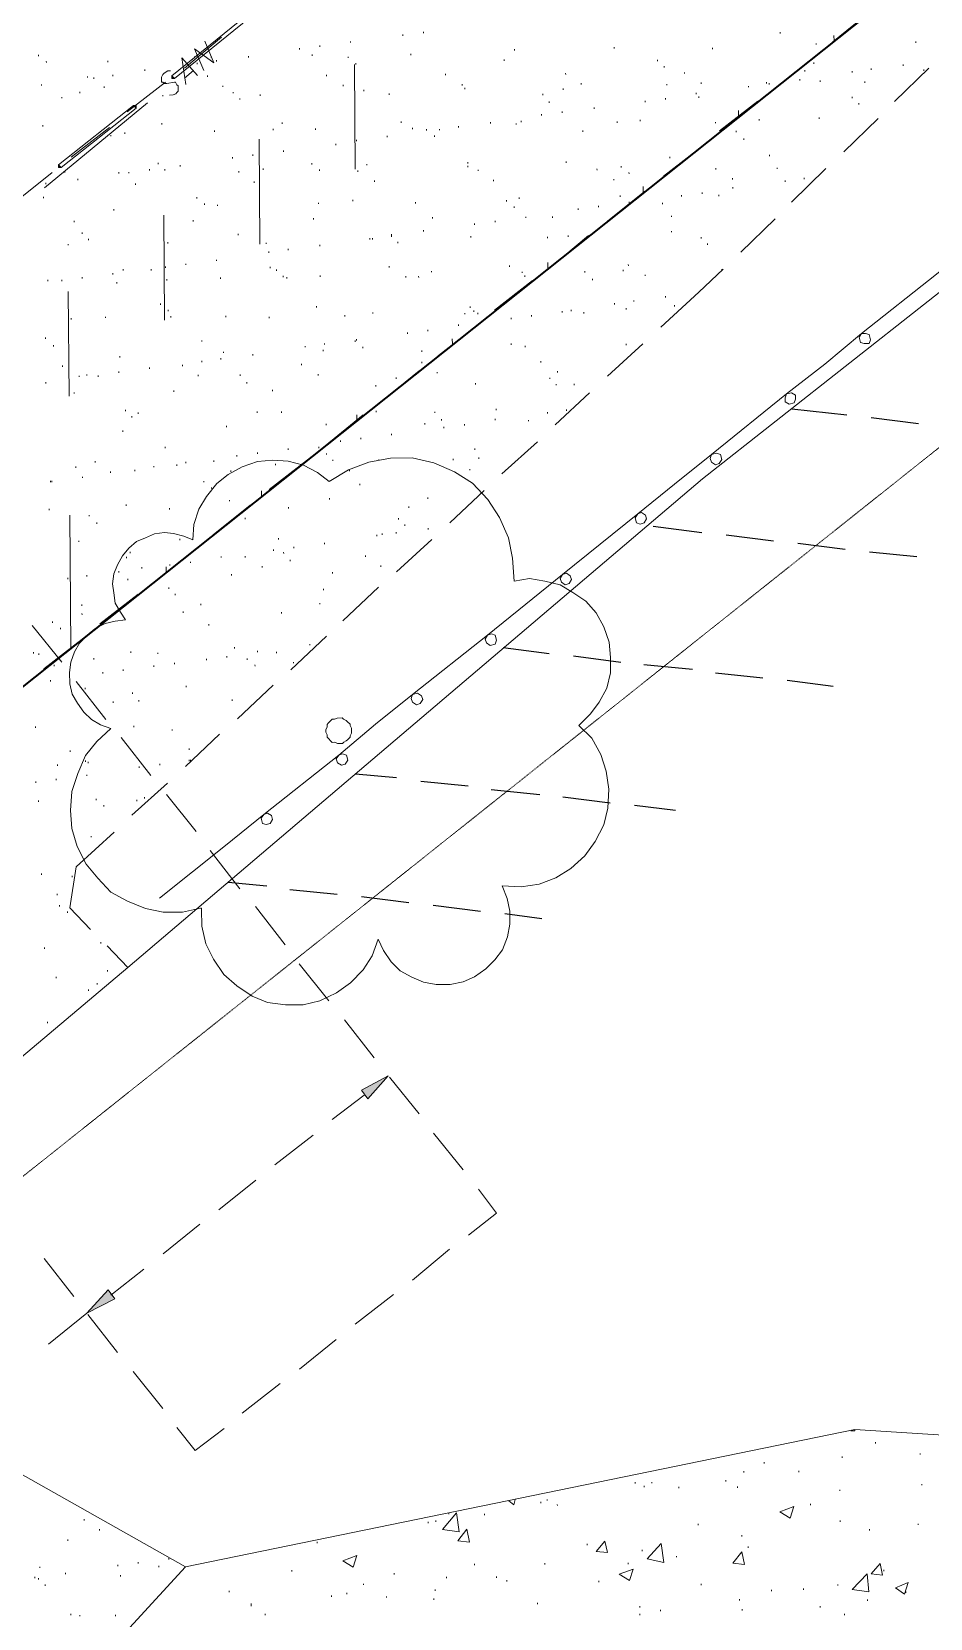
# Model space of a CAD drawing. Header units: inches. Extents: x -5728 to 15181, y 9834 to 15140.
# Drawn here: x 4227 to 4789, y 12227 to 13219 of the extents above; entities that cross this region are included whole.
import ezdxf

# ---------------------------------------------------------------- set-up
doc = ezdxf.new("R2010")
doc.units = ezdxf.units.IN
doc.header["$MEASUREMENT"] = 0
doc.linetypes.add('IMPORT-DASHEDX2 _4_', pattern=[0.1125, 0.075, -0.0375])
for name, color, linetype, lineweight in [('Building Setbacks', 1, 'IMPORT-DASHEDX2 _4_', 9), ('PDF_Geometry', 1, 'Continuous', 9), ('PDF_Solid Fills', 1, 'Continuous', 9), ('site plan converted for PDF_dwg', 1, 'Continuous', 9)]:
    doc.layers.add(name, color=color, linetype=linetype, lineweight=lineweight)

# ---------------------------------------------------------------- blocks, each defined once
blk = doc.blocks.new('site plan converted for PDF_dwg-1480341-SITE PLAN')
at = {"layer": 'PDF_Solid Fills'}
for points in [[(2192.92, 3325.8), (2192.92, 3327.4), (2194.52, 3325.8)], [(2170.52, 3307.4), (2168.92, 3309), (2170.52, 3309)], [(2121.72, 3270.6), (2121.72, 3272.2), (2123.32, 3270.6)]]:
    blk.add_hatch(color=147, dxfattribs=at).paths.add_polyline_path(points, flags=0)
at = {"layer": 'PDF_Solid Fills', "lineweight": 15}
for points in [[(2311.32, 2686.6), (2324.12, 2701), (2307.32, 2692.2)], [(2134.52, 2553.8), (2148.12, 2568.2), (2152.12, 2562.6)]]:
    blk.add_hatch(color=155, dxfattribs=at).paths.add_polyline_path(points, flags=0)
at = {"layer": 'Building Setbacks', "color": 147}
blk.add_line((987.35, 1770.42), (4303.47, 4372.18), dxfattribs=at)
at = {"layer": 'PDF_Geometry', "color": 155, "lineweight": 15}
for p, q in [((2606.52, 3345.8), (2629.72, 3364.2)), ((2224.12, 3351.4), (2200.92, 3332.2)), ((2285.72, 3345.8), (2285.72, 3345)), ((2304.92, 3348.2), (2304.92, 3347.4)), ((2337.72, 3352.2), (2337.72, 3351.4)), ((2350.52, 3353.8), (2350.52, 3353)), ((2573.72, 3352.2), (2573.72, 3351.4)), ((2596.12, 3345), (2596.12, 3344.2)), ((2607.32, 3346.6), (2607.32, 3349.8)), ((2658.52, 3345.8), (2658.52, 3345)), ((2109.72, 3341), (2109.72, 3340.2)), ((2114.52, 3337), (2114.52, 3336.2)), ((2152.92, 3337), (2152.92, 3336.2)), ((2207.32, 3339.4), (2207.32, 3338.6)), ((2208.92, 3335.4), (2208.92, 3334.6)), ((2217.72, 3339.4), (2217.72, 3338.6)), ((2220.92, 3337), (2220.92, 3336.2)), ((2240.92, 3339.4), (2240.92, 3338.6)), ((2272.92, 3344.2), (2272.92, 3343.4)), ((2280.92, 3340.2), (2280.92, 3339.4)), ((2303.32, 3338.6), (2303.32, 3337.8)), ((2308.12, 3334.6), (2308.12, 3333.8)), ((2342.52, 3340.2), (2342.52, 3339.4)), ((2400.92, 3336.2), (2400.92, 3335.4)), ((2407.32, 3342.6), (2407.32, 3341.8)), ((2469.72, 3343.4), (2469.72, 3342.6)), ((2496.92, 3335.4), (2496.92, 3334.6)), ((2531.32, 3342.6), (2531.32, 3341.8)), ((2571.32, 3317.8), (2594.52, 3336.2)), ((2140.12, 3327.4), (2140.12, 3326.6)), ((2144.12, 3326.6), (2144.12, 3325.8)), ((2156.12, 3328.2), (2156.12, 3327.4)), ((2176.12, 3331.4), (2176.12, 3330.6)), ((2206.52, 3330.6), (2200.92, 3325.8)), ((2215.32, 3327.4), (2215.32, 3326.6)), ((2289.72, 3327.4), (2289.72, 3326.6)), ((2307.32, 3268.2), (2307.32, 3333.8)), ((2364.12, 3327.4), (2364.12, 3326.6)), ((2439.32, 3327.4), (2439.32, 3326.6)), ((2500.92, 3331.4), (2500.92, 3330.6)), ((2513.72, 3327.4), (2513.72, 3326.6)), ((2588.92, 3328.2), (2588.92, 3327.4)), ((2594.52, 3333), (2594.52, 3332.2)), ((2618.52, 3327.4), (2618.52, 3326.6)), ((2630.52, 3329), (2630.52, 3328.2)), ((2666.52, 3329), (2644.92, 3308.2)), ((2650.52, 3331.4), (2650.52, 3330.6)), ((2663.32, 3328.2), (2663.32, 3327.4)), ((2111.32, 3322.6), (2111.32, 3321.8)), ((2135.32, 3317.8), (2135.32, 3317)), ((2150.52, 3321), (2150.52, 3320.2)), ((2188.92, 3323.4), (2164.92, 3305)), ((2187.32, 3315.4), (2187.32, 3314.6)), ((2224.92, 3321), (2224.92, 3320.2)), ((2231.32, 3317), (2231.32, 3316.2)), ((2248.12, 3315.4), (2248.12, 3314.6)), ((2300.12, 3321), (2300.12, 3320.2)), ((2312.92, 3317.8), (2312.92, 3317)), ((2328.92, 3315.4), (2328.92, 3314.6)), ((2374.52, 3321), (2374.52, 3320.2)), ((2376.12, 3318.6), (2376.12, 3317.8)), ((2437.72, 3317.8), (2437.72, 3317)), ((2448.92, 3321), (2448.92, 3320.2)), ((2502.52, 3320.2), (2502.52, 3319.4)), ((2524.12, 3321), (2524.12, 3320.2)), ((2553.72, 3318.6), (2553.72, 3317.8)), ((2564.92, 3321), (2564.92, 3320.2)), ((2566.52, 3320.2), (2566.52, 3319.4)), ((2585.72, 3322.6), (2585.72, 3321.8)), ((2598.52, 3321.8), (2598.52, 3321)), ((2626.52, 3321), (2626.52, 3320.2)), ((2112.92, 3257.8), (2177.72, 3310.6)), ((2124.12, 3314.6), (2124.12, 3313.8)), ((2235.32, 3313), (2235.32, 3312.2)), ((2424.92, 3314.6), (2424.92, 3313.8)), ((2428.92, 3309.8), (2428.92, 3309)), ((2456.92, 3305.8), (2456.92, 3305)), ((2488.92, 3309.8), (2488.92, 3309)), ((2501.72, 3311.4), (2501.72, 3310.6)), ((2520.92, 3314.6), (2520.92, 3313.8)), ((2522.52, 3312.2), (2522.52, 3311.4)), ((2535.32, 3290.6), (2559.32, 3309)), ((2618.52, 3311.4), (2618.52, 3310.6)), ((2622.52, 3307.4), (2622.52, 3306.6)), ((2112.12, 3297), (2112.12, 3296.2)), ((2153.72, 3295.4), (2129.72, 3277)), ((2159.32, 3296.2), (2159.32, 3295.4)), ((2186.52, 3297.8), (2186.52, 3297)), ((2261.72, 3297.8), (2261.72, 3297)), ((2336.12, 3297.8), (2336.12, 3297)), ((2392.12, 3297), (2392.12, 3296.2)), ((2408.12, 3296.2), (2408.12, 3295.4)), ((2411.32, 3297.8), (2411.32, 3297)), ((2424.12, 3301.8), (2424.12, 3301)), ((2436.92, 3303.4), (2436.92, 3302.6)), ((2471.32, 3297), (2471.32, 3296.2)), ((2485.72, 3297.8), (2485.72, 3297)), ((2532.92, 3296.2), (2532.92, 3295.4)), ((2547.32, 3299.4), (2547.32, 3303.4)), ((2560.12, 3297.8), (2560.12, 3297)), ((2597.72, 3298.6), (2597.72, 3297.8)), ((2634.52, 3297.8), (2612.92, 3277)), ((2154.52, 3290.6), (2154.52, 3289.8)), ((2163.32, 3292.2), (2163.32, 3291.4)), ((2219.32, 3293), (2219.32, 3292.2)), ((2247.32, 3221.8), (2247.32, 3287.4)), ((2256.12, 3293.8), (2256.12, 3293)), ((2282.52, 3293.8), (2282.52, 3293)), ((2308.12, 3286.6), (2308.12, 3285.8)), ((2327.32, 3289), (2327.32, 3288.2)), ((2343.32, 3293.8), (2343.32, 3293)), ((2352.12, 3293), (2352.12, 3292.2)), ((2356.92, 3289), (2356.92, 3288.2)), ((2360.12, 3293), (2360.12, 3292.2)), ((2372.12, 3294.6), (2372.12, 3293.8)), ((2449.72, 3291.4), (2449.72, 3290.6)), ((2545.72, 3290.6), (2545.72, 3289.8)), ((2550.52, 3285.8), (2550.52, 3285)), ((2230.52, 3276.2), (2230.52, 3275.4)), ((2243.32, 3277.8), (2243.32, 3277)), ((2262.52, 3280.2), (2262.52, 3279.4)), ((2295.32, 3284.2), (2295.32, 3283.4)), ((2500.12, 3262.6), (2524.12, 3281)), ((2566.52, 3275.4), (2566.52, 3274.6)), ((2117.72, 3267.4), (2094.52, 3249)), ((2125.72, 3268.2), (2125.72, 3267.4)), ((2159.32, 3267.4), (2159.32, 3266.6)), ((2165.72, 3267.4), (2165.72, 3266.6)), ((2178.52, 3269), (2178.52, 3268.2)), ((2184.12, 3273), (2184.12, 3272.2)), ((2188.12, 3269), (2188.12, 3268.2)), ((2197.72, 3271.4), (2197.72, 3270.6)), ((2234.52, 3267.4), (2234.52, 3266.6)), ((2249.72, 3269), (2249.72, 3268.2)), ((2280.12, 3272.2), (2280.12, 3271.4)), ((2284.92, 3268.2), (2284.92, 3267.4)), ((2308.92, 3267.4), (2308.92, 3266.6)), ((2314.52, 3271.4), (2314.52, 3270.6)), ((2377.72, 3272.2), (2377.72, 3271.4)), ((2377.72, 3269.8), (2377.72, 3269)), ((2384.12, 3267.4), (2384.12, 3266.6)), ((2439.32, 3272.2), (2439.32, 3271.4)), ((2458.52, 3267.4), (2458.52, 3266.6)), ((2473.72, 3269), (2473.72, 3268.2)), ((2504.12, 3274.6), (2504.12, 3273.8)), ((2532.92, 3267.4), (2532.92, 3266.6)), ((2571.32, 3267.4), (2571.32, 3266.6)), ((2601.72, 3266.6), (2580.12, 3245.8)), ((2113.72, 3261), (2113.72, 3260.2)), ((2133.72, 3263.4), (2133.72, 3262.6)), ((2169.72, 3260.2), (2169.72, 3259.4)), ((2244.12, 3261), (2244.12, 3260.2)), ((2319.32, 3261), (2319.32, 3260.2)), ((2393.72, 3261), (2393.72, 3260.2)), ((2468.92, 3261), (2468.92, 3260.2)), ((2478.52, 3265), (2478.52, 3264.2)), ((2487.32, 3252.2), (2487.32, 3256.2)), ((2543.32, 3261), (2543.32, 3260.2)), ((2543.32, 3255.4), (2543.32, 3254.6)), ((2576.12, 3259.4), (2576.12, 3258.6)), ((2588.12, 3261), (2588.12, 3260.2)), ((2112.12, 3252.2), (2112.12, 3251.4)), ((2208.12, 3251.4), (2208.12, 3250.6)), ((2212.92, 3247.4), (2212.92, 3246.6)), ((2220.92, 3246.6), (2220.92, 3245.8)), ((2284.12, 3247.4), (2284.12, 3246.6)), ((2305.72, 3249), (2305.72, 3248.2)), ((2344.92, 3247.4), (2344.92, 3246.6)), ((2401.72, 3248.2), (2401.72, 3247.4)), ((2409.72, 3249.8), (2409.72, 3249)), ((2464.92, 3234.6), (2488.12, 3253)), ((2472.92, 3250.6), (2472.92, 3249.8)), ((2478.52, 3246.6), (2478.52, 3245.8)), ((2499.32, 3245.8), (2499.32, 3245)), ((2511.32, 3250.6), (2511.32, 3249.8)), ((2524.12, 3252.2), (2524.12, 3251.4)), ((2534.52, 3250.6), (2534.52, 3249.8)), ((2131.32, 3237), (2131.32, 3236.2)), ((2156.12, 3244.2), (2156.12, 3243.4)), ((2187.32, 3174.6), (2187.32, 3240.2)), ((2205.72, 3237), (2205.72, 3236.2)), ((2280.92, 3237.8), (2280.92, 3237)), ((2355.32, 3237.8), (2355.32, 3237)), ((2394.52, 3235.4), (2394.52, 3234.6)), ((2406.52, 3244.2), (2406.52, 3243.4)), ((2413.72, 3237.8), (2413.72, 3237)), ((2430.52, 3237.8), (2430.52, 3237)), ((2446.52, 3242.6), (2446.52, 3241.8)), ((2459.32, 3244.2), (2459.32, 3243.4)), ((2504.92, 3237.8), (2504.92, 3237)), ((2569.72, 3235.4), (2548.12, 3214.6)), ((2136.12, 3229.8), (2136.12, 3229)), ((2140.12, 3225.8), (2140.12, 3225)), ((2233.72, 3228.2), (2233.72, 3227.4)), ((2349.72, 3229.8), (2349.72, 3229)), ((2379.32, 3225.8), (2379.32, 3225)), ((2381.72, 3233.8), (2381.72, 3233)), ((2429.72, 3206.6), (2452.92, 3225.8)), ((2440.12, 3225.8), (2440.12, 3225)), ((2504.92, 3228.2), (2504.92, 3227.4)), ((2127.32, 3222.6), (2127.32, 3221.8)), ((2189.72, 3223.4), (2189.72, 3222.6)), ((2251.32, 3222.6), (2251.32, 3221.8)), ((2252.92, 3217), (2252.92, 3216.2)), ((2264.92, 3218.6), (2264.92, 3217.8)), ((2284.92, 3221), (2284.92, 3220.2)), ((2316.12, 3225), (2316.12, 3224.2)), ((2317.72, 3225), (2317.72, 3224.2)), ((2333.72, 3222.6), (2333.72, 3221.8)), ((2427.32, 3225), (2427.32, 3224.2)), ((2523.32, 3224.2), (2523.32, 3223.4)), ((2527.32, 3220.2), (2527.32, 3219.4)), ((2161.72, 3206.6), (2161.72, 3205.8)), ((2179.32, 3206.6), (2179.32, 3205.8)), ((2188.12, 3208.2), (2188.12, 3207.4)), ((2200.92, 3209.8), (2200.92, 3209)), ((2220.12, 3212.2), (2220.12, 3211.4)), ((2253.72, 3207.4), (2253.72, 3206.6)), ((2257.72, 3205.8), (2257.72, 3205)), ((2328.12, 3207.4), (2328.12, 3206.6)), ((2403.32, 3207.4), (2403.32, 3206.6)), ((2427.32, 3205), (2427.32, 3209)), ((2477.72, 3207.4), (2477.72, 3206.6)), ((2114.52, 3200.2), (2114.52, 3199.4)), ((2123.32, 3200.2), (2123.32, 3199.4)), ((2136.12, 3201.8), (2136.12, 3201)), ((2155.32, 3204.2), (2155.32, 3203.4)), ((2157.72, 3198.6), (2157.72, 3197.8)), ((2188.92, 3200.2), (2188.92, 3199.4)), ((2222.52, 3201), (2222.52, 3200.2)), ((2261.72, 3201.8), (2261.72, 3201)), ((2264.12, 3201), (2264.12, 3200.2)), ((2284.92, 3201.8), (2284.92, 3201)), ((2338.52, 3201), (2338.52, 3200.2)), ((2346.52, 3201), (2346.52, 3200.2)), ((2354.52, 3204.2), (2354.52, 3203.4)), ((2393.72, 3179.4), (2417.72, 3197.8)), ((2411.32, 3203.4), (2411.32, 3202.6)), ((2412.92, 3201), (2412.92, 3200.2)), ((2450.52, 3203.4), (2450.52, 3202.6)), ((2455.32, 3198.6), (2455.32, 3197.8)), ((2474.52, 3204.2), (2474.52, 3203.4)), ((2488.12, 3201), (2488.12, 3200.2)), ((2536.12, 3204.2), (2536.12, 3203.4)), ((2127.32, 3127.4), (2127.32, 3193)), ((2500.92, 3187.4), (2500.92, 3186.6)), ((2128.92, 3176.2), (2128.92, 3175.4)), ((2150.52, 3177), (2150.52, 3176.2)), ((2184.92, 3185), (2184.92, 3184.2)), ((2189.72, 3181), (2189.72, 3180.2)), ((2191.32, 3177), (2191.32, 3176.2)), ((2225.72, 3177), (2225.72, 3176.2)), ((2252.92, 3176.2), (2252.92, 3175.4)), ((2282.52, 3182.6), (2282.52, 3181.8)), ((2300.12, 3177), (2300.12, 3176.2)), ((2317.72, 3178.6), (2317.72, 3177.8)), ((2375.32, 3177.8), (2375.32, 3177)), ((2378.52, 3181.8), (2378.52, 3181)), ((2380.92, 3179.4), (2380.92, 3178.6)), ((2383.32, 3177.8), (2383.32, 3177)), ((2416.92, 3176.2), (2416.92, 3175.4)), ((2436.12, 3178.6), (2436.12, 3177.8)), ((2441.72, 3179.4), (2441.72, 3178.6)), ((2449.72, 3177.8), (2449.72, 3177)), ((2468.92, 3183.4), (2468.92, 3182.6)), ((2476.12, 3180.2), (2476.12, 3179.4)), ((2480.92, 3185), (2480.92, 3184.2)), ((2506.52, 3181.8), (2506.52, 3181)), ((2339.32, 3165.8), (2339.32, 3165)), ((2352.12, 3167.4), (2352.12, 3166.6)), ((2358.52, 3151.4), (2382.52, 3169.8)), ((2371.32, 3170.6), (2371.32, 3169.8)), ((2404.12, 3174.6), (2404.12, 3173.8)), ((2112.92, 3164.2), (2112.92, 3163.4)), ((2117.72, 3159.4), (2117.72, 3158.6)), ((2210.52, 3161.8), (2210.52, 3161)), ((2275.32, 3157.8), (2275.32, 3157)), ((2287.32, 3159.4), (2287.32, 3158.6)), ((2306.52, 3161), (2306.52, 3160.2)), ((2307.32, 3161.8), (2307.32, 3161)), ((2311.32, 3157), (2311.32, 3156.2)), ((2367.32, 3158.6), (2367.32, 3161.8)), ((2404.12, 3158.6), (2404.12, 3157.8)), ((2412.92, 3157), (2412.92, 3156.2)), ((2486.52, 3157.8), (2464.12, 3137.8)), ((2476.12, 3157.8), (2476.12, 3157)), ((2123.32, 3146.6), (2123.32, 3145.8)), ((2159.32, 3152.2), (2159.32, 3151.4)), ((2198.52, 3146.6), (2198.52, 3145.8)), ((2210.52, 3149), (2210.52, 3148.2)), ((2222.52, 3150.6), (2222.52, 3149.8)), ((2224.12, 3154.6), (2224.12, 3153.8)), ((2242.52, 3153), (2242.52, 3152.2)), ((2272.92, 3146.6), (2272.92, 3145.8)), ((2286.52, 3155.4), (2286.52, 3154.6)), ((2348.12, 3154.6), (2348.12, 3153.8)), ((2348.12, 3147.4), (2348.12, 3146.6)), ((2422.52, 3147.4), (2422.52, 3146.6)), ((2112.92, 3136.2), (2112.92, 3135.4)), ((2133.72, 3140.2), (2133.72, 3139.4)), ((2138.52, 3141), (2138.52, 3140.2)), ((2145.72, 3140.2), (2145.72, 3139.4)), ((2158.52, 3142.6), (2158.52, 3141.8)), ((2177.72, 3145), (2177.72, 3144.2)), ((2208.12, 3140.2), (2208.12, 3139.4)), ((2234.52, 3140.2), (2234.52, 3139.4)), ((2283.32, 3140.2), (2283.32, 3139.4)), ((2323.32, 3123.4), (2346.52, 3141.8)), ((2332.12, 3137.8), (2332.12, 3137)), ((2357.72, 3141), (2357.72, 3140.2)), ((2428.12, 3137), (2428.12, 3136.2)), ((2432.92, 3141), (2432.92, 3140.2)), ((2130.52, 3129.8), (2130.52, 3129)), ((2192.92, 3130.6), (2192.92, 3129.8)), ((2238.52, 3135.4), (2238.52, 3134.6)), ((2254.52, 3130.6), (2254.52, 3129.8)), ((2319.32, 3133), (2319.32, 3132.2)), ((2381.72, 3133.8), (2381.72, 3133)), ((2452.92, 3127.4), (2431.32, 3107.4)), ((2432.12, 3133), (2432.12, 3132.2)), ((2443.32, 3133), (2443.32, 3132.2)), ((2162.52, 3118.6), (2162.52, 3117.8)), ((2170.52, 3117), (2170.52, 3116.2)), ((2244.92, 3117), (2244.92, 3116.2)), ((2260.12, 3117), (2260.12, 3116.2)), ((2319.32, 3117), (2319.32, 3116.2)), ((2356.12, 3116.2), (2356.12, 3115.4)), ((2394.52, 3117.8), (2394.52, 3117)), ((2438.52, 3117), (2438.52, 3116.2)), ((2166.52, 3114.6), (2166.52, 3113.8)), ((2225.72, 3108.2), (2225.72, 3107.4)), ((2287.32, 3095.4), (2311.32, 3114.6)), ((2288.12, 3109), (2288.12, 3108.2)), ((2307.32, 3111.4), (2307.32, 3114.6)), ((2349.72, 3109), (2349.72, 3108.2)), ((2360.12, 3111.4), (2360.12, 3110.6)), ((2361.72, 3106.6), (2361.72, 3105.8)), ((2374.52, 3108.2), (2374.52, 3107.4)), ((2393.72, 3111.4), (2393.72, 3110.6)), ((2414.52, 3110.6), (2414.52, 3109.8)), ((2426.52, 3115.4), (2426.52, 3114.6)), ((2160.92, 3105.8), (2160.92, 3105)), ((2296.92, 3098.6), (2296.92, 3097.8)), ((2309.72, 3100.2), (2309.72, 3099.4)), ((2328.92, 3102.6), (2328.92, 3101.8)), ((2420.12, 3097), (2397.72, 3077)), ((2143.32, 3086.6), (2143.32, 3085.8)), ((2187.32, 3095.4), (2187.32, 3094.6)), ((2217.72, 3086.6), (2217.72, 3085.8)), ((2232.12, 3089.8), (2232.12, 3089)), ((2244.92, 3091.4), (2244.92, 3090.6)), ((2252.12, 3068.2), (2276.12, 3086.6)), ((2264.12, 3093.8), (2264.12, 3093)), ((2283.32, 3094.6), (2283.32, 3093.8)), ((2288.12, 3090.6), (2288.12, 3089.8)), ((2292.12, 3086.6), (2292.12, 3085.8)), ((2320.92, 3086.6), (2320.92, 3085.8)), ((2367.32, 3086.6), (2367.32, 3085.8)), ((2380.92, 3093), (2380.92, 3092.2)), ((2383.32, 3087.4), (2383.32, 3086.6)), ((2131.32, 3083.4), (2131.32, 3082.6)), ((2135.32, 3077), (2135.32, 3076.2)), ((2152.92, 3080.2), (2152.92, 3079.4)), ((2168.12, 3081), (2168.12, 3080.2)), ((2180.12, 3083.4), (2180.12, 3082.6)), ((2194.52, 3084.2), (2194.52, 3083.4)), ((2200.12, 3085.8), (2200.12, 3085)), ((2228.12, 3080.2), (2228.12, 3079.4)), ((2256.12, 3084.2), (2256.12, 3083.4)), ((2302.52, 3080.2), (2302.52, 3079.4)), ((2377.72, 3080.2), (2377.72, 3079.4)), ((2115.32, 3074.6), (2115.32, 3073.8)), ((2116.12, 3074.6), (2116.12, 3073.8)), ((2211.32, 3073.8), (2211.32, 3073)), ((2216.12, 3069.8), (2216.12, 3069)), ((2247.32, 3064.2), (2247.32, 3067.4)), ((2308.92, 3071.4), (2308.92, 3070.6)), ((2386.52, 3066.6), (2364.92, 3046.6)), ((2114.52, 3057), (2114.52, 3056.2)), ((2162.52, 3059.4), (2162.52, 3058.6)), ((2189.72, 3057), (2189.72, 3056.2)), ((2216.92, 3040.2), (2240.12, 3058.6)), ((2227.32, 3061.8), (2227.32, 3061)), ((2264.12, 3057), (2264.12, 3056.2)), ((2289.72, 3062.6), (2289.72, 3061.8)), ((2339.32, 3057), (2339.32, 3056.2)), ((2351.32, 3062.6), (2351.32, 3061.8)), ((2127.32, 2969.8), (2127.32, 3053)), ((2139.32, 3053), (2139.32, 3052.2)), ((2144.12, 3048.2), (2144.12, 3047.4)), ((2236.92, 3050.6), (2236.92, 3049.8)), ((2332.92, 3049.8), (2332.92, 3049)), ((2132.92, 3037), (2132.92, 3036.2)), ((2196.12, 3037.8), (2196.12, 3037)), ((2257.72, 3037.8), (2257.72, 3037)), ((2319.32, 3039.4), (2319.32, 3038.6)), ((2322.52, 3040.2), (2322.52, 3039.4)), ((2331.32, 3041), (2331.32, 3040.2)), ((2336.92, 3045.8), (2336.92, 3045)), ((2351.32, 3043.4), (2351.32, 3042.6)), ((2164.92, 3029.8), (2164.92, 3029)), ((2181.72, 3012.2), (2204.92, 3030.6)), ((2254.52, 3030.6), (2254.52, 3029.8)), ((2260.92, 3029), (2260.92, 3028.2)), ((2267.32, 3032.2), (2267.32, 3031.4)), ((2286.52, 3034.6), (2286.52, 3033.8)), ((2353.72, 3036.2), (2331.32, 3016.2)), ((2157.72, 3017.8), (2157.72, 3017)), ((2162.52, 3026.6), (2162.52, 3025.8)), ((2172.12, 3020.2), (2172.12, 3019.4)), ((2187.32, 3017), (2187.32, 3020.2)), ((2189.72, 3021.8), (2189.72, 3021)), ((2202.52, 3023.4), (2202.52, 3022.6)), ((2221.72, 3026.6), (2221.72, 3025.8)), ((2236.92, 3026.6), (2236.92, 3025.8)), ((2247.32, 3020.2), (2247.32, 3019.4)), ((2264.92, 3024.2), (2264.92, 3023.4)), ((2312.12, 3026.6), (2312.12, 3025.8)), ((2321.72, 3020.2), (2321.72, 3019.4)), ((2125.72, 3013.8), (2125.72, 3013)), ((2137.72, 3015.4), (2137.72, 3014.6)), ((2163.32, 3013), (2163.32, 3012.2)), ((2188.92, 3007.4), (2188.92, 3006.6)), ((2228.12, 3015.4), (2228.12, 3014.6)), ((2291.32, 3016.2), (2291.32, 3015.4)), ((2145.72, 2985), (2169.72, 3003.4)), ((2192.92, 3003.4), (2192.92, 3002.6)), ((2285.72, 3005.8), (2285.72, 3005)), ((2320.12, 3006.6), (2297.72, 2985.8)), ((2134.52, 2997), (2134.52, 2996.2)), ((2134.52, 2991.4), (2134.52, 2990.6)), ((2197.72, 2992.2), (2197.72, 2991.4)), ((2208.92, 2997), (2208.92, 2996.2)), ((2259.32, 2991.4), (2259.32, 2990.6)), ((2283.32, 2997), (2283.32, 2996.2)), ((2121.72, 2961), (2103.32, 2984.2)), ((2116.12, 2986.6), (2116.12, 2985.8)), ((2120.92, 2982.6), (2120.92, 2981.8)), ((2213.72, 2984.2), (2213.72, 2983.4)), ((2104.12, 2967.4), (2104.12, 2966.6)), ((2110.52, 2957), (2134.52, 2975.4)), ((2164.92, 2967.4), (2164.92, 2966.6)), ((2229.72, 2969.8), (2229.72, 2969)), ((2244.12, 2967.4), (2244.12, 2966.6)), ((2287.32, 2976.2), (2264.92, 2955.4)), ((2276.92, 2971.4), (2276.92, 2970.6)), ((2107.32, 2966.6), (2107.32, 2965.8)), ((2116.92, 2959.4), (2116.92, 2958.6)), ((2141.72, 2963.4), (2141.72, 2962.6)), ((2179.32, 2958.6), (2179.32, 2957.8)), ((2181.72, 2966.6), (2181.72, 2965.8)), ((2192.12, 2960.2), (2192.12, 2959.4)), ((2212.12, 2962.6), (2212.12, 2961.8)), ((2224.92, 2964.2), (2224.92, 2963.4)), ((2237.72, 2962.6), (2237.72, 2961.8)), ((2242.52, 2958.6), (2242.52, 2957.8)), ((2256.12, 2966.6), (2256.12, 2965.8)), ((2266.52, 2960.2), (2266.52, 2959.4)), ((2114.52, 2949.8), (2114.52, 2949)), ((2148.92, 2925), (2130.52, 2949)), ((2147.32, 2954.6), (2147.32, 2953.8)), ((2160.12, 2956.2), (2160.12, 2955.4)), ((2136.12, 2945), (2136.12, 2944.2)), ((2165.72, 2941.8), (2165.72, 2941)), ((2199.32, 2945.8), (2199.32, 2945)), ((2253.72, 2945.8), (2231.32, 2925)), ((2153.72, 2936.2), (2153.72, 2935.4)), ((2169.72, 2937), (2169.72, 2936.2)), ((2228.12, 2937), (2228.12, 2936.2)), ((2104.92, 2921), (2104.92, 2920.2)), ((2166.52, 2921), (2166.52, 2920.2)), ((2190.52, 2918.6), (2190.52, 2917.8)), ((2176.92, 2889.8), (2158.52, 2913.8)), ((2220.12, 2915.4), (2198.52, 2895.4)), ((2126.52, 2905.8), (2126.52, 2905)), ((2136.12, 2899.4), (2136.12, 2898.6)), ((2137.72, 2898.6), (2137.72, 2897.8)), ((2200.92, 2906.6), (2200.92, 2905.8)), ((2200.92, 2899.4), (2200.92, 2898.6)), ((2201.72, 2899.4), (2201.72, 2898.6)), ((2117.72, 2888.2), (2117.72, 2887.4)), ((2118.52, 2897), (2118.52, 2896.2)), ((2136.92, 2890.6), (2136.92, 2889.8)), ((2169.72, 2895.4), (2169.72, 2894.6)), ((2182.52, 2897), (2182.52, 2896.2)), ((2104.92, 2886.6), (2104.92, 2885.8)), ((2187.32, 2885), (2164.92, 2865)), ((2106.52, 2874.6), (2106.52, 2873.8)), ((2142.52, 2875.4), (2142.52, 2874.6)), ((2147.32, 2871.4), (2147.32, 2870.6)), ((2168.12, 2874.6), (2168.12, 2873.8)), ((2172.92, 2876.2), (2172.92, 2875.4)), ((2204.92, 2854.6), (2186.52, 2877.8)), ((2139.32, 2852.2), (2139.32, 2851.4)), ((2232.12, 2818.6), (2213.72, 2842.6)), ((2108.12, 2829), (2108.12, 2828.2)), ((2127.32, 2827.4), (2127.32, 2826.6)), ((2117.72, 2816.2), (2117.72, 2815.4)), ((2119.32, 2809), (2119.32, 2808.2)), ((2124.12, 2805), (2124.12, 2804.2)), ((2260.12, 2783.4), (2241.72, 2807.4)), ((2109.72, 2782.6), (2109.72, 2781.8)), ((2144.92, 2785.8), (2144.92, 2785)), ((2148.92, 2783.4), (2161.72, 2769.8)), ((2287.32, 2748.2), (2268.92, 2771.4)), ((2116.92, 2764.2), (2116.92, 2763.4)), ((2142.52, 2760.2), (2142.52, 2759.4)), ((2148.92, 2768.2), (2148.92, 2767.4)), ((2136.92, 2756.2), (2136.92, 2755.4)), ((2111.32, 2736.2), (2111.32, 2735.4)), ((2315.32, 2712.2), (2296.92, 2736.2)), ((2343.32, 2677), (2324.92, 2700.2)), ((2308.92, 2689), (2288.92, 2673.8)), ((2276.92, 2664.2), (2252.92, 2645.8)), ((2370.52, 2641.8), (2352.12, 2665)), ((2240.92, 2636.2), (2217.72, 2617.8)), ((2205.72, 2609), (2182.52, 2590.6)), ((2338.52, 2573), (2361.72, 2592.2)), ((2108.12, 2588.2), (2126.52, 2564.2)), ((2170.52, 2581), (2149.72, 2565)), ((2302.52, 2545.8), (2326.52, 2564.2)), ((2134.52, 2553.8), (2110.52, 2534.6)), ((2135.32, 2553), (2153.72, 2529)), ((2267.32, 2517.8), (2290.52, 2536.2)), ((2163.32, 2517), (2181.72, 2493.8)), ((2231.32, 2490.6), (2255.32, 2509)), ((2195.32, 2394.6), (2614.52, 2477.8)), ((2627.32, 2469.8), (2627.32, 2469)), ((2655.32, 2462.6), (2655.32, 2461.8)), ((2544.92, 2452.2), (2544.92, 2451.4)), ((2557.72, 2457.8), (2557.72, 2457)), ((2579.32, 2452.2), (2579.32, 2451.4)), ((2606.52, 2461), (2606.52, 2460.2)), ((2476.92, 2445.8), (2476.92, 2445)), ((2482.52, 2443.4), (2482.52, 2442.6)), ((2487.32, 2445.8), (2487.32, 2445)), ((2504.12, 2442.6), (2504.12, 2441.8)), ((2533.72, 2446.6), (2533.72, 2445.8)), ((2540.92, 2442.6), (2540.92, 2441.8)), ((2656.12, 2443.4), (2656.12, 2442.6)), ((2417.72, 2433.8), (2417.72, 2433)), ((2421.72, 2435.4), (2421.72, 2434.6)), ((2428.12, 2432.2), (2428.12, 2431.4)), ((2604.92, 2440.2), (2604.92, 2439.4)), ((2132.12, 2425), (2132.12, 2424.2)), ((2347.32, 2421.8), (2347.32, 2421)), ((2352.12, 2422.6), (2352.12, 2421.8)), ((2360.12, 2427.4), (2360.12, 2426.6)), ((2382.52, 2426.6), (2382.52, 2425.8)), ((2586.52, 2431.4), (2586.52, 2430.6)), ((2121.72, 2412.2), (2121.72, 2411.4)), ((2141.72, 2418.6), (2141.72, 2417.8)), ((2516.12, 2419.4), (2516.12, 2418.6)), ((2543.32, 2412.2), (2543.32, 2411.4)), ((2604.92, 2421), (2604.92, 2420.2)), ((2623.32, 2415.4), (2623.32, 2414.6)), ((2653.72, 2418.6), (2653.72, 2417.8)), ((2277.72, 2409.8), (2277.72, 2409)), ((2446.52, 2407.4), (2446.52, 2406.6)), ((2480.92, 2403.4), (2480.92, 2402.6)), ((2547.32, 2405), (2547.32, 2404.2)), ((2104.12, 2395.4), (2104.12, 2394.6)), ((2152.92, 2396.2), (2152.92, 2395.4)), ((2165.72, 2397.8), (2165.72, 2397)), ((2178.52, 2395.4), (2178.52, 2394.6)), ((2184.92, 2400.2), (2184.92, 2399.4)), ((2261.72, 2392.2), (2261.72, 2391.4)), ((2376.12, 2395.4), (2376.12, 2394.6)), ((2420.12, 2395.4), (2420.12, 2394.6)), ((2472.12, 2395.4), (2472.12, 2394.6)), ((2502.52, 2399.4), (2502.52, 2398.6)), ((2100.92, 2389), (2100.92, 2388.2)), ((2103.32, 2388.2), (2103.32, 2387.4)), ((2107.32, 2384.2), (2107.32, 2383.4)), ((2120.12, 2391.4), (2120.12, 2390.6)), ((2154.52, 2389.8), (2154.52, 2389)), ((2306.52, 2383.4), (2306.52, 2382.6)), ((2325.72, 2389.8), (2325.72, 2389)), ((2358.52, 2387.4), (2358.52, 2386.6)), ((2389.72, 2387.4), (2389.72, 2386.6)), ((2396.12, 2385), (2396.12, 2384.2)), ((2453.72, 2384.2), (2453.72, 2383.4)), ((2517.72, 2381.8), (2517.72, 2381)), ((2632.12, 2389.8), (2632.12, 2389)), ((2222.52, 2379.4), (2222.52, 2378.6)), ((2286.52, 2376.2), (2286.52, 2375.4)), ((2296.12, 2377.8), (2296.12, 2377)), ((2320.92, 2375.4), (2320.92, 2374.6)), ((2350.52, 2373.8), (2350.52, 2373)), ((2351.32, 2379.4), (2351.32, 2378.6)), ((2541.72, 2372.2), (2541.72, 2371.4)), ((2561.72, 2377.8), (2561.72, 2377)), ((2581.72, 2378.6), (2581.72, 2377.8)), ((2603.32, 2381), (2603.32, 2380.2)), ((2645.72, 2376.2), (2645.72, 2375.4)), ((2123.32, 2365.8), (2123.32, 2365)), ((2128.92, 2365), (2128.92, 2364.2)), ((2151.32, 2365), (2151.32, 2364.2)), ((2244.92, 2365), (2244.92, 2364.2)), ((2415.32, 2370.6), (2415.32, 2369.8)), ((2479.32, 2368.2), (2479.32, 2367.4)), ((2479.32, 2363.4), (2479.32, 2362.6)), ((2492.12, 2365.8), (2492.12, 2365)), ((2543.32, 2365.8), (2543.32, 2365)), ((2592.12, 2367.4), (2592.12, 2366.6)), ((2607.32, 2362.6), (2607.32, 2361.8)), ((2621.72, 2371.4), (2621.72, 2370.6))]:
    blk.add_line(p, q, dxfattribs=at)
at = {"layer": 'PDF_Geometry', "color": 165, "lineweight": 25}
for p, q in [((2613.72, 3112.2), (2579.32, 3116.2)), ((2658.52, 3106.6), (2628.92, 3110.6)), ((2522.52, 3039.4), (2492.12, 3043.4)), ((2567.32, 3033.8), (2537.72, 3037.8)), ((2612.12, 3028.2), (2582.52, 3032.2)), ((2656.92, 3023.4), (2627.32, 3026.6)), ((2426.52, 2964.2), (2397.72, 2968.2)), ((2471.32, 2958.6), (2441.72, 2962.6)), ((2516.12, 2953.8), (2485.72, 2957)), ((2560.12, 2948.2), (2530.52, 2951.4)), ((2604.12, 2942.6), (2575.32, 2946.6)), ((2330.52, 2887.4), (2304.92, 2889.8)), ((2375.32, 2881.8), (2345.72, 2885)), ((2420.12, 2876.2), (2389.72, 2879.4)), ((2464.12, 2870.6), (2434.52, 2874.6)), ((2504.92, 2865.8), (2479.32, 2869)), ((2248.92, 2820.2), (2224.92, 2822.6)), ((2292.92, 2814.6), (2263.32, 2817.8)), ((2337.72, 2809), (2308.12, 2813)), ((2382.52, 2803.4), (2352.92, 2807.4)), ((2420.92, 2798.6), (2397.72, 2801.8))]:
    blk.add_line(p, q, dxfattribs=at)
at = {"layer": 'PDF_Geometry', "color": 157, "lineweight": 35, "flags": 128}
blk.add_lwpolyline([(1834.52, 362.6), (4520.12, 325), (4553.72, 4365.8), (4155.32, 4561), (679.32, 1833.8)], close=True, dxfattribs=at)
at = {"layer": 'PDF_Geometry', "color": 155, "lineweight": 15, "flags": 128}
for points in [[(4090.52, 4273.8), (4061.72, 4280.2), (3989.72, 4261), (3863.32, 4188.2), (3843.32, 4096.2), (3748.92, 4089), (3404.12, 3861), (3161.72, 3677.8), (3098.52, 3560.2), (2981.72, 3456.2), (2940.12, 3397), (2523.32, 3073), (2161.72, 2769.8), (2062.52, 2687.4), (2060.12, 2472.2), (2195.32, 2394.6), (2096.92, 2289), (2048.92, 2209), (2038.52, 2017.8)], [(2900.12, 3382.6), (2858.52, 3349.8), (2811.32, 3312.2), (2788.12, 3293.8), (2764.12, 3274.6), (2716.92, 3237.8), (2693.72, 3218.6), (2670.52, 3200.2), (2623.32, 3163.4), (2600.12, 3144.2), (2576.12, 3125.8), (2528.92, 3088.2), (2505.72, 3069.8), (2482.52, 3051.4), (2435.32, 3013.8), (2412.12, 2995.4), (2388.12, 2976.2), (2340.92, 2939.4), (2317.72, 2921), (2294.52, 2901.8), (2247.32, 2865), (2223.32, 2845.8), (2181.72, 2813)], [(2212.92, 3330.6), (2207.32, 3344.2), (2219.32, 3335.4), (2213.72, 3349)], [(2201.72, 3321.8), (2199.32, 3338.6), (2208.92, 3327.4)], [(2191.32, 3315.4), (2193.72, 3315.4), (2195.32, 3316.2), (2196.12, 3317), (2196.92, 3317.8), (2196.92, 3321), (2196.12, 3321.8), (2195.32, 3323.4), (2194.52, 3323.4), (2189.72, 3322.6), (2188.12, 3322.6), (2187.32, 3323.4), (2186.52, 3323.4), (2186.52, 3326.6), (2187.32, 3328.2), (2188.12, 3329), (2190.52, 3330.6), (2192.12, 3330.6)], [(2329.72, 3227.4), (2329.72, 3226.6), (2329.72, 3225.8)], [(2536.92, 3204.2), (2521.72, 3189.8), (2497.72, 3168.2)], [(2153.72, 2854.6), (2129.72, 2833), (2125.72, 2807.4), (2138.52, 2793.8)], [(2373.72, 2601), (2391.32, 2614.6), (2380.12, 2629.8)], [(2190.52, 2481.8), (2201.72, 2467.4), (2220.12, 2481)], [(2612.12, 2477), (2614.52, 2477), (2614.52, 2477.8), (2875.32, 2459.4)], [(2397.72, 2434.6), (2400.92, 2432.2), (2401.72, 2435.4)], [(2236.12, 2371.4), (2236.12, 2370.6), (2236.12, 2369.8)]]:
    blk.add_lwpolyline(points, dxfattribs=at)
at = {"layer": 'PDF_Geometry', "color": 147, "flags": 128}
for points in [[(2194.52, 3325.8), (2241.72, 3363.4), (2240.92, 3364.2), (2240.12, 3365), (2192.92, 3327.4), (2193.72, 3326.6), (2194.52, 3325.8), (2192.92, 3325.8), (2192.92, 3327.4)], [(2123.32, 3270.6), (2170.52, 3307.4), (2169.72, 3308.2), (2168.92, 3309), (2121.72, 3272.2), (2122.52, 3271.4), (2123.32, 3270.6), (2121.72, 3270.6), (2121.72, 3272.2)], [(2168.92, 3309), (2170.52, 3309), (2170.52, 3307.4)]]:
    blk.add_lwpolyline(points, dxfattribs=at)
at = {"layer": 'PDF_Geometry', "color": 155, "lineweight": 15, "flags": 128}
for points in [[(2628.12, 3157), (2628.92, 3159.4), (2628.12, 3162.6), (2625.72, 3163.4), (2623.32, 3163.4), (2621.72, 3161), (2622.52, 3157.8), (2624.92, 3157)], [(2580.92, 3120.2), (2581.72, 3122.6), (2581.72, 3125), (2579.32, 3126.6), (2576.12, 3125.8), (2575.32, 3123.4), (2575.32, 3121), (2577.72, 3119.4)], [(2208.12, 2805.8), (2208.12, 2795.4), (2210.52, 2784.2), (2215.32, 2774.6), (2221.72, 2765), (2229.72, 2757.8), (2239.32, 2751.4), (2248.92, 2747.4), (2260.12, 2745.8), (2271.32, 2745.8), (2281.72, 2748.2), (2292.12, 2753), (2300.92, 2759.4), (2308.92, 2767.4), (2314.52, 2776.2), (2318.52, 2786.6), (2321.72, 2779.4), (2326.52, 2772.2), (2332.12, 2766.6), (2339.32, 2762.6), (2346.52, 2759.4), (2354.52, 2757.8), (2363.32, 2757.8), (2371.32, 2759.4), (2378.52, 2762.6), (2385.72, 2767.4), (2391.32, 2773), (2396.12, 2779.4), (2399.32, 2787.4), (2400.92, 2795.4), (2400.92, 2803.4), (2399.32, 2811.4), (2396.12, 2819.4), (2408.12, 2818.6), (2419.32, 2820.2), (2429.72, 2824.2), (2439.32, 2829.8), (2448.12, 2837.8), (2454.52, 2846.6), (2460.12, 2857), (2462.52, 2867.4), (2463.32, 2879.4), (2461.72, 2890.6), (2458.52, 2901), (2452.92, 2911.4), (2444.92, 2919.4), (2452.12, 2926.6), (2457.72, 2933.8), (2462.52, 2942.6), (2464.92, 2952.2), (2464.92, 2961.8), (2464.12, 2971.4), (2460.92, 2981), (2456.12, 2989.8), (2449.72, 2997), (2441.72, 3002.6), (2433.72, 3007.4), (2424.12, 3009.8), (2414.52, 3011.4), (2404.92, 3009.8), (2404.12, 3024.2), (2401.72, 3037), (2396.12, 3049.8), (2388.92, 3061), (2379.32, 3071.4), (2368.12, 3078.6), (2355.32, 3084.2), (2341.72, 3087.4), (2328.12, 3087.4), (2314.52, 3085), (2301.72, 3080.2), (2289.72, 3073), (2282.52, 3078.6), (2273.72, 3083.4), (2264.12, 3085.8), (2254.52, 3086.6), (2244.92, 3085.8), (2235.32, 3082.6), (2226.52, 3077.8), (2219.32, 3072.2), (2212.92, 3064.2), (2208.12, 3056.2), (2204.92, 3046.6), (2204.12, 3037), (2198.52, 3039.4), (2192.12, 3041), (2186.52, 3041.8), (2180.12, 3041), (2174.52, 3038.6), (2168.92, 3036.2), (2164.12, 3032.2), (2160.12, 3027.4), (2156.92, 3021.8), (2154.52, 3016.2), (2153.72, 3009.8), (2154.52, 3004.2), (2155.32, 2997.8), (2158.52, 2992.2), (2161.72, 2987.4), (2155.32, 2986.6), (2148.92, 2985), (2142.52, 2981.8), (2137.72, 2977.8), (2132.92, 2973), (2129.72, 2967.4), (2127.32, 2961), (2126.52, 2954.6), (2126.52, 2947.4), (2128.12, 2941), (2131.32, 2935.4), (2135.32, 2929.8), (2140.12, 2925), (2145.72, 2921.8), (2152.12, 2919.4), (2143.32, 2911.4), (2136.12, 2902.6), (2131.32, 2891.4), (2127.32, 2880.2), (2126.52, 2868.2), (2127.32, 2857), (2130.52, 2845.8), (2136.12, 2834.6), (2143.32, 2825.8), (2151.32, 2817), (2161.72, 2811.4), (2172.92, 2806.6), (2184.12, 2804.2), (2196.12, 2804.2), (2207.32, 2806.6), (2208.12, 2806.6)], [(2533.72, 3082.6), (2535.32, 3085), (2534.52, 3088.2), (2532.12, 3089), (2528.92, 3088.2), (2528.12, 3085.8), (2528.92, 3083.4), (2531.32, 3081.8)], [(2486.52, 3045.8), (2488.12, 3048.2), (2487.32, 3050.6), (2484.92, 3052.2), (2482.52, 3051.4), (2480.92, 3049), (2481.72, 3045.8), (2484.12, 3045)], [(2439.32, 3008.2), (2440.92, 3010.6), (2440.12, 3013), (2437.72, 3014.6), (2435.32, 3013.8), (2433.72, 3011.4), (2434.52, 3009), (2436.92, 3007.4)], [(2392.92, 2970.6), (2393.72, 2973), (2392.92, 2976.2), (2390.52, 2977), (2388.12, 2976.2), (2386.52, 2973.8), (2387.32, 2971.4), (2389.72, 2969.8)], [(2345.72, 2933.8), (2347.32, 2936.2), (2346.52, 2938.6), (2344.12, 2940.2), (2340.92, 2939.4), (2340.12, 2937), (2340.92, 2934.6), (2343.32, 2933)], [(2302.52, 2917), (2302.52, 2918.6), (2301.72, 2920.2), (2301.72, 2921), (2300.12, 2922.6), (2299.32, 2923.4), (2297.72, 2924.2), (2296.92, 2925), (2293.72, 2925), (2292.12, 2924.2), (2290.52, 2924.2), (2289.72, 2923.4), (2288.12, 2921.8), (2287.32, 2921), (2287.32, 2919.4), (2286.52, 2917.8), (2286.52, 2916.2), (2287.32, 2914.6), (2287.32, 2913), (2288.12, 2912.2), (2289.72, 2910.6), (2290.52, 2909.8), (2292.12, 2909.8), (2293.72, 2909), (2296.92, 2909), (2297.72, 2909.8), (2299.32, 2910.6), (2300.12, 2911.4), (2301.72, 2913), (2301.72, 2913.8), (2302.52, 2915.4)], [(2298.52, 2896.2), (2300.12, 2898.6), (2299.32, 2901.8), (2296.92, 2902.6), (2294.52, 2901.8), (2292.92, 2899.4), (2293.72, 2897), (2296.12, 2895.4)], [(2251.32, 2859.4), (2252.92, 2861.8), (2252.12, 2864.2), (2249.72, 2865.8), (2247.32, 2865), (2245.72, 2862.6), (2246.52, 2859.4), (2248.92, 2858.6)], [(2366.52, 2415.4), (2356.12, 2417), (2364.92, 2427.4)], [(2576.12, 2429.8), (2573.72, 2422.6), (2567.32, 2426.6)], [(2371.32, 2417), (2372.92, 2409), (2365.72, 2409.8)], [(2457.72, 2409), (2459.32, 2401.8), (2452.12, 2402.6)], [(2494.52, 2395.4), (2484.12, 2397.8), (2492.92, 2407.4)], [(2543.32, 2401.8), (2544.92, 2393.8), (2537.72, 2394.6)], [(2302.52, 2401), (2300.12, 2393.8), (2293.72, 2397.8)], [(2629.72, 2393.8), (2631.32, 2386.6), (2624.12, 2387.4)], [(2475.32, 2391.4), (2472.92, 2384.2), (2466.52, 2388.2)], [(2622.52, 2376.2), (2612.12, 2377.8), (2621.72, 2387.4)], [(2647.32, 2381.8), (2644.92, 2374.6), (2639.32, 2378.6)]]:
    blk.add_lwpolyline(points, close=True, dxfattribs=at)
at = {"layer": 'PDF_Solid Fills', "color": 147}
for p, q in [((2192.92, 3325.8), (2192.92, 3327.4)), ((2192.92, 3327.4), (2194.52, 3325.8)), ((2194.52, 3325.8), (2192.92, 3325.8)), ((2170.52, 3307.4), (2168.92, 3309)), ((2168.92, 3309), (2170.52, 3309)), ((2170.52, 3309), (2170.52, 3307.4)), ((2121.72, 3270.6), (2121.72, 3272.2)), ((2121.72, 3272.2), (2123.32, 3270.6)), ((2123.32, 3270.6), (2121.72, 3270.6))]:
    blk.add_line(p, q, dxfattribs=at)
at = {"layer": 'PDF_Solid Fills', "color": 155, "lineweight": 15}
for p, q in [((2324.12, 2701), (2307.32, 2692.2)), ((2311.32, 2686.6), (2324.12, 2701)), ((2307.32, 2692.2), (2311.32, 2686.6)), ((2134.52, 2553.8), (2148.12, 2568.2)), ((2152.12, 2562.6), (2134.52, 2553.8)), ((2148.12, 2568.2), (2152.12, 2562.6))]:
    blk.add_line(p, q, dxfattribs=at)

msp = doc.modelspace()

# ---------------------------------------------------------------- block references
at = {"layer": 'site plan converted for PDF_dwg', "color": 147, "linetype": 'IMPORT-DASHEDX2 _4_', "rotation": 0.383349167194431}
msp.add_blockref('site plan converted for PDF_dwg-1480341-SITE PLAN', (2144.04, 9849.68), dxfattribs=at)

doc.saveas('drawing.dxf')
